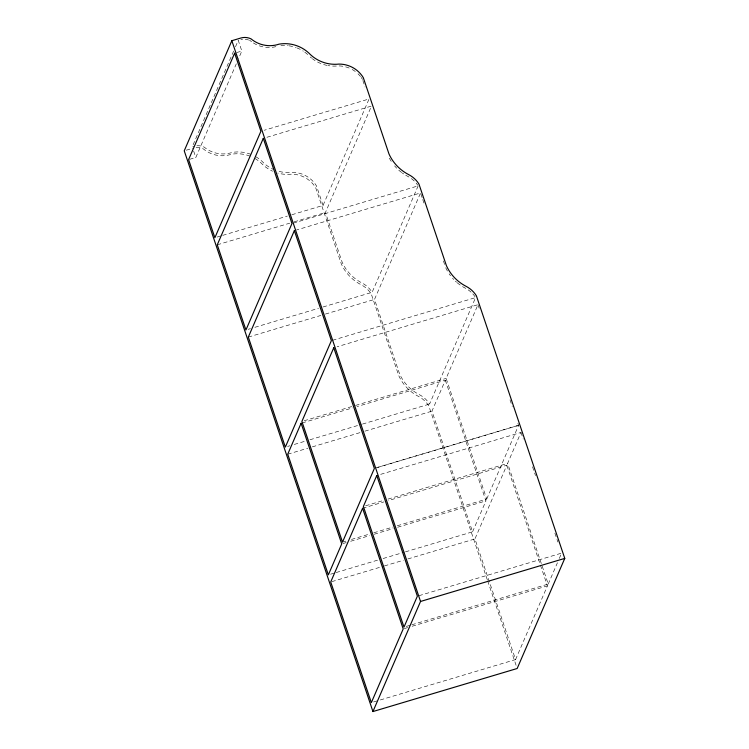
<?xml version="1.0" encoding="UTF-8"?>
<svg xmlns="http://www.w3.org/2000/svg" width="749" height="749" viewBox="0 0 749 749"><rect width="100%" height="100%" fill="white"/><g stroke="black" fill="none" stroke-linecap="round" stroke-linejoin="round"><path stroke-width="0.56" stroke-dasharray="3.75 2.81" d="M233.66 51.026L192.231 146.841L194.028 146.298M235.495 46.775L238.257 40.38L241.843 51.026L238.622 58.478M189.628 159.331L195.817 157.487L236.319 63.805M291.82 214.748L323.044 205.423L369.079 98.971L264.257 130.26M418.157 185.864L372.122 292.316A25.775 24.895 23.4 0 0 361.833 282.869A42.496 41.036 23.4 0 1 342.153 262.206L325.431 212.529L371.467 106.068L265.53 137.694M472.769 293.861A25.775 24.895 23.4 0 1 475.596 297.596L429.57 404.057A25.775 24.895 23.4 0 0 419.271 394.601A42.496 41.036 23.4 0 1 399.601 373.948L374.519 299.413L420.545 192.961L296.585 229.962M405.481 551.844L472.563 531.818L431.958 411.154L445.337 380.211L357.011 406.585M397.288 525.761L486.728 499.059L446.123 378.395L477.984 304.693L337.116 346.75M472.563 531.818L485.942 500.884L445.337 380.211M486.728 499.059L518.598 425.357L517.456 421.968M380.286 699.959L515.565 659.579L474.95 538.915L506.82 465.213L388.31 500.594M411.819 624.778L548.221 584.061L507.607 463.397L520.986 432.454L376.766 475.512M515.565 659.579L547.425 585.877L506.82 465.213M548.221 584.061L557.443 562.724M559.288 558.454L561.591 553.127L417.371 596.176M236.693 52.57L241.843 51.026M186.239 150.212L193.242 148.124M217.107 237.049L221.564 235.72M222.687 235.383L287.363 216.077M217.266 244.811L289.751 223.174M294.207 221.844L325.431 212.529M293.074 223.202L417.043 186.192M248.162 329.326L250.4 328.652M254.866 327.322L318.522 308.316M322.988 306.987L372.122 292.316M248.322 337.087L320.909 315.423M325.375 314.084L374.519 299.413M332.49 340.318L475.596 297.596M304.131 420.779L354.446 405.761M355.56 405.424L446.123 378.395M302.231 422.932L352.536 407.915M287.579 446.441L289.816 445.767M294.291 444.438L305.47 441.095M309.936 439.766L361.374 424.411M362.488 424.074L429.57 404.057M287.738 454.203L307.858 448.192M312.333 446.863L360.4 432.51M364.875 431.171L431.958 411.154M375.464 468.003L518.57 425.292M377.73 467.413L518.598 425.357M365.624 505.781L382.393 500.772M387.982 499.106L507.607 463.397M362.6 508.262L383.844 501.924M342.508 542.117L345.86 541.115M351.45 539.439L369.341 534.103M373.807 532.773L392.813 527.099M342.836 543.596L346.188 542.594M350.663 541.265L369.669 535.591M374.144 534.252L393.15 528.579M397.616 527.249L485.942 500.884M330.581 574.202L335.046 572.863M336.17 572.536L378.648 559.849M383.123 558.52L404.366 552.172M331.844 581.636L383.273 566.281M384.396 565.944L403.402 560.271M407.877 558.941L474.95 538.915M406.23 626.445L410.705 625.106M404.32 628.598L407.681 627.596M412.147 626.258L547.425 585.877M373.573 701.963L379.163 700.296M477.984 304.693L479.482 309.122M510.003 399.844L512.241 406.482M520.986 432.454L523.223 439.101M532.53 466.777L535.516 475.634M554.887 533.194L557.865 542.051M420.919 194.057L422.389 198.438M422.754 199.534L424.234 203.925M443.417 260.914L444.887 265.296M362.872 80.536L365.063 87.043M487.327 579.848L428.784 405.874A25.775 24.895 23.4 0 0 418.485 396.418A42.496 41.036 23.4 0 1 398.814 375.764L371.335 294.142A25.775 24.895 23.4 0 0 361.046 284.686A42.496 41.036 23.4 0 1 341.366 264.032L315.685 187.727A27.423 26.477 23.4 0 0 305.302 177.738L303.12 176.652A27.423 26.477 23.4 0 0 291.295 174.18A34.894 33.705 23.4 0 1 277.748 173.075M487.702 580.952L516.417 666.282M323.044 205.423L316.481 185.911A27.423 26.477 23.4 0 0 306.088 175.921L303.907 174.826A27.423 26.477 23.4 0 0 292.082 172.364A34.894 33.705 23.4 0 1 276.784 170.716M193.663 151.101L195.817 157.487M349.193 68.056A27.423 26.477 23.4 0 0 338.108 65.903A34.894 33.705 23.4 0 1 328.128 65.603M352.124 69.47A27.423 26.477 23.4 0 1 356.159 72.185M357.985 73.795A27.423 26.477 23.4 0 1 360.681 76.801M361.168 77.437A27.423 26.477 23.4 0 1 362.507 79.45M405.724 175.238A42.496 41.036 23.4 0 0 407.859 176.408A25.775 24.895 23.4 0 1 417.736 185.209M403.664 173.946A42.496 41.036 23.4 0 1 402.325 173.019M401.67 172.542A42.496 41.036 23.4 0 1 394.611 165.904M391.24 161.381A42.496 41.036 23.4 0 1 389.227 157.917M327.229 65.435A34.894 33.705 23.4 0 1 316.949 61.699L314.589 60.295A34.894 33.705 23.4 0 1 312.352 58.712M311.631 58.15A34.894 33.705 23.4 0 1 310.245 56.971M280.903 45.623A34.182 33.012 23.4 0 1 288.103 45.698M288.992 45.82A34.182 33.012 23.4 0 1 296.014 47.552M296.866 47.87A34.182 33.012 23.4 0 1 303.308 51.166M304.796 52.187A34.182 33.012 23.4 0 1 308.279 55.07M457.208 282.766A42.496 41.036 23.4 0 0 465.307 288.14A25.775 24.895 23.4 0 1 471.102 292.194M456.59 282.233A42.496 41.036 23.4 0 1 455.392 281.147M453.669 279.443A42.496 41.036 23.4 0 1 452.574 278.253M450.533 275.754A42.496 41.036 23.4 0 1 449.128 273.788M447.434 271.063A42.496 41.036 23.4 0 1 445.627 267.487M240.897 39.622A13.838 13.37 23.4 0 1 242.61 39.341M245.223 39.313A13.838 13.37 23.4 0 1 248.649 40.034M249.473 40.343A13.838 13.37 23.4 0 1 250.269 40.699A28.509 27.535 23.4 0 0 251.57 41.719M275.885 46.663A28.509 27.535 23.4 0 1 252.244 42.206M250.044 156.148A34.182 33.012 23.4 0 0 231.413 154.257A28.509 27.535 23.4 0 1 203.456 148.976A13.838 13.37 23.4 0 0 195.798 147.619M254.941 158.498A34.182 33.012 23.4 0 1 261.457 163.348A34.894 33.705 23.4 0 0 267.777 168.572L270.127 169.976A34.894 33.705 23.4 0 0 272.589 171.203M250.831 154.322A34.182 33.012 23.4 0 0 232.199 152.431A28.509 27.535 23.4 0 1 204.243 147.16A13.838 13.37 23.4 0 0 196.584 145.793M255.727 156.681A34.182 33.012 23.4 0 1 262.244 161.522A34.894 33.705 23.4 0 0 268.563 166.746L270.913 168.16A34.894 33.705 23.4 0 0 273.376 169.377"/><path stroke-width="1.12" d="M231.834 40.718L184.235 150.811L372.936 711.55L517.166 668.501L564.765 558.398L476.383 295.78A25.775 24.895 23.4 0 0 466.093 286.324A42.496 41.036 23.4 0 1 446.413 265.67L418.944 184.039A25.775 24.895 23.4 0 0 408.645 174.592A42.496 41.036 23.4 0 1 388.974 153.938L363.293 77.634A27.423 26.477 23.4 0 0 352.91 67.644L350.729 66.558A27.423 26.477 23.4 0 0 338.894 64.086A34.894 33.705 23.4 0 1 317.735 59.883L315.376 58.469A34.894 33.705 23.4 0 1 309.065 53.254A34.182 33.012 23.4 0 0 279.021 44.163A28.509 27.535 23.4 0 1 251.055 38.882A13.838 13.37 23.4 0 0 240.85 38.021L231.834 40.718L420.545 601.456L372.936 711.55M420.545 601.456L564.765 558.398M234.634 53.179L188.598 159.64L214.879 237.714L260.905 131.262L234.634 53.179M263.292 138.359L217.266 244.811L245.934 329.991L291.96 223.53L263.292 138.359M294.348 230.636L248.322 337.087L285.341 447.106L331.376 340.645L294.348 230.636M301.107 423.269L287.738 454.203L328.343 574.867L341.722 543.933L301.107 423.269M333.764 347.751L301.894 421.444L342.508 542.117L374.369 468.415L333.764 347.751M362.6 508.262L330.73 581.964L371.335 702.637L403.205 628.935L362.6 508.262M376.766 475.512L363.387 506.446L403.992 627.11L417.371 596.176L376.766 475.512"/></g></svg>
